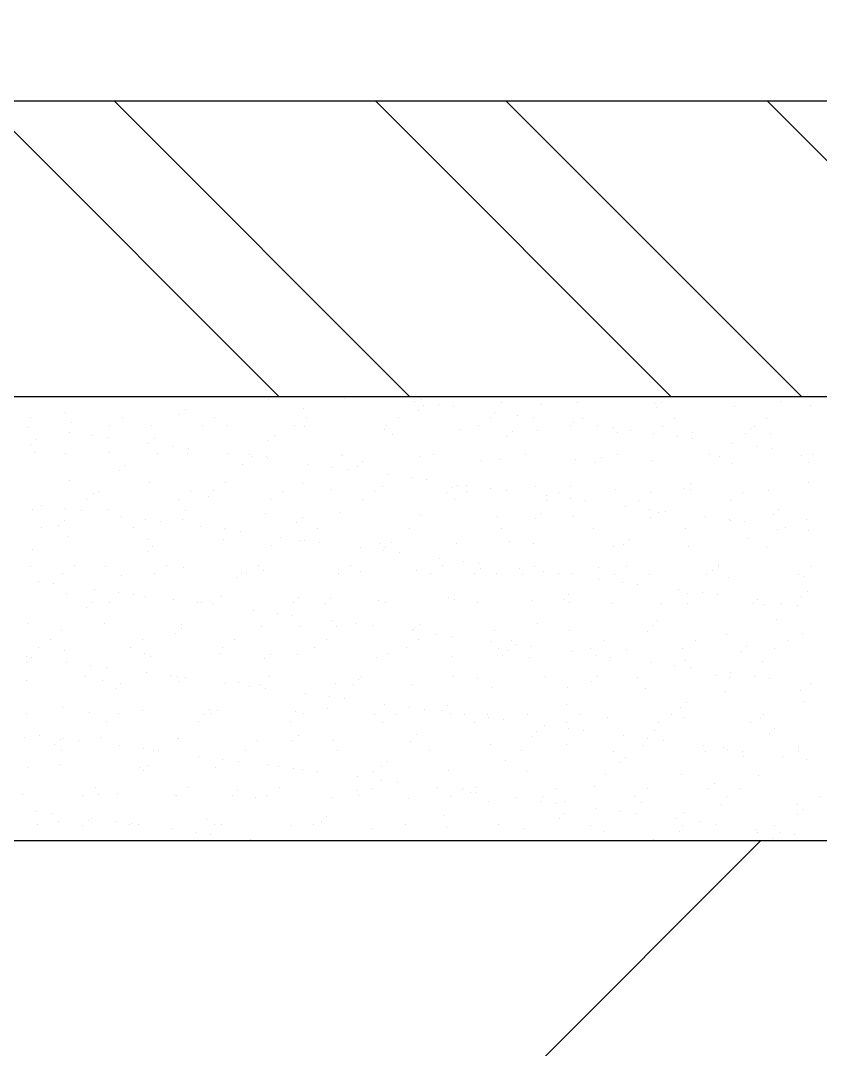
# Model space of a CAD drawing. Header units: metres. Extents: x -110103 to -108500, y -72902 to -71033.
# Drawn here: x -109534.2 to -109480.1, y -72679.2 to -72609.6 of the extents above; entities that cross this region are included whole.
import ezdxf

# ---------------------------------------------------------------- set-up
doc = ezdxf.new("R2010")
doc.units = ezdxf.units.M
for name, color, linetype in [('10', 8, 'Continuous'), ('10地线纹理填充', 8, 'Continuous'), ('15', 2, 'Continuous'), ('17', 1, 'Continuous')]:
    doc.layers.add(name, color=color, linetype=linetype)

msp = doc.modelspace()

# ---------------------------------------------------------------- hatches: boundary and pattern name
at = {"layer": '10'}
h = msp.add_hatch(dxfattribs=at)
h.set_pattern_fill('AN31C', scale=100)
h.set_pattern_definition([(45, (0, 0), (-224.5064, 224.5064), [])])
h.paths.add_polyline_path([(-109727.08, -71824.47), (-109727.08, -71691.29), (-109727.08, -71658.91), (-109881.35, -71658.91), (-109881.35, -71845.92), (-109851.35, -71863.24), (-109911.35, -71863.24), (-109881.35, -71880.56), (-109881.35, -72092.36), (-109727.08, -72092.36)])
h.paths.add_polyline_path([(-109727.08, -72192.66), (-109881.35, -72192.66), (-109881.35, -72404.46), (-109911.35, -72421.78), (-109851.35, -72421.78), (-109881.35, -72439.1), (-109881.35, -72712.73), (-109697.56, -72712.73), (-109680.24, -72742.73), (-109680.24, -72682.73), (-109662.92, -72712.73), (-109429.91, -72712.73), (-109429.91, -72665.03), (-109727.08, -72665.03), (-109727.08, -72605.11), (-109727.08, -72471.93), (-109727.08, -72437.66)])

# ---------------------------------------------------------------- linework, layer by layer
at = {"layer": '10地线纹理填充'}
for p, q in [((-109516.67, -72635.03), (-109536.67, -72615.03)), ((-109507.83, -72635.03), (-109527.83, -72615.03)), ((-109490.15, -72635.03), (-109510.15, -72615.03)), ((-109481.31, -72635.03), (-109501.31, -72615.03)), ((-109463.63, -72635.03), (-109483.63, -72615.03)), ((-109517.38, -72635.18), (-109517.38, -72635.18)), ((-109512.26, -72635.15), (-109512.26, -72635.15)), ((-109507.52, -72635.35), (-109507.52, -72635.35)), ((-109507.03, -72635.22), (-109507.03, -72635.22)), ((-109505.9, -72635.56), (-109505.9, -72635.56)), ((-109501.63, -72635.42), (-109501.63, -72635.42)), ((-109498.91, -72635.57), (-109498.91, -72635.57)), ((-109496.51, -72635.39), (-109496.51, -72635.39)), ((-109491.28, -72635.46), (-109491.28, -72635.46)), ((-109490.79, -72635.39), (-109490.79, -72635.39)), ((-109482.79, -72635.32), (-109482.79, -72635.32)), ((-109531.16, -72636.06), (-109531.16, -72636.06)), ((-109523.41, -72636.22), (-109523.41, -72636.22)), ((-109523.04, -72635.88), (-109523.04, -72635.88)), ((-109515.04, -72635.81), (-109515.04, -72635.81)), ((-109507.28, -72635.97), (-109507.28, -72635.97)), ((-109506.91, -72635.64), (-109506.91, -72635.64)), ((-109504.86, -72635.7), (-109504.86, -72635.7)), ((-109502.14, -72636.06), (-109502.14, -72636.06)), ((-109500.52, -72636.27), (-109500.52, -72636.27)), ((-109491.16, -72635.73), (-109491.16, -72635.73)), ((-109485.87, -72635.65), (-109485.87, -72635.65)), ((-109480.76, -72635.63), (-109480.76, -72635.63)), ((-109533.51, -72636.39), (-109533.51, -72636.39)), ((-109530.72, -72636.79), (-109530.72, -72636.79)), ((-109528.13, -72636.94), (-109528.13, -72636.94)), ((-109527.28, -72636.4), (-109527.28, -72636.4)), ((-109525.32, -72636.99), (-109525.32, -72636.99)), ((-109521.9, -72636.95), (-109521.9, -72636.95)), ((-109521.06, -72636.41), (-109521.06, -72636.41)), ((-109520.2, -72636.96), (-109520.2, -72636.96)), ((-109515.67, -72636.96), (-109515.67, -72636.96)), ((-109514.83, -72636.42), (-109514.83, -72636.42)), ((-109509.44, -72636.97), (-109509.44, -72636.97)), ((-109508.6, -72636.43), (-109508.6, -72636.43)), ((-109503.21, -72636.98), (-109503.21, -72636.98)), ((-109502.37, -72636.45), (-109502.37, -72636.45)), ((-109499.47, -72636.41), (-109499.47, -72636.41)), ((-109496.99, -72636.99), (-109496.99, -72636.99)), ((-109496.76, -72636.77), (-109496.76, -72636.77)), ((-109496.14, -72636.46), (-109496.14, -72636.46)), ((-109495.13, -72636.98), (-109495.13, -72636.98)), ((-109489.91, -72636.47), (-109489.91, -72636.47)), ((-109483.69, -72636.48), (-109483.69, -72636.48)), ((-109533.62, -72637.09), (-109533.62, -72637.09)), ((-109530.9, -72637.45), (-109530.9, -72637.45)), ((-109529.28, -72637.66), (-109529.28, -72637.66)), ((-109517.03, -72637.64), (-109517.03, -72637.64)), ((-109514.97, -72637.03), (-109514.97, -72637.03)), ((-109509.57, -72637.22), (-109509.57, -72637.22)), ((-109509.02, -72637.57), (-109509.02, -72637.57)), ((-109504.45, -72637.2), (-109504.45, -72637.2)), ((-109500.9, -72637.39), (-109500.9, -72637.39)), ((-109499.22, -72637.27), (-109499.22, -72637.27)), ((-109494.09, -72637.12), (-109494.09, -72637.12)), ((-109493.81, -72637.46), (-109493.81, -72637.46)), ((-109492.9, -72637.32), (-109492.9, -72637.32)), ((-109491.37, -72637.47), (-109491.37, -72637.47)), ((-109490.76, -72637.01), (-109490.76, -72637.01)), ((-109489.75, -72637.69), (-109489.75, -72637.69)), ((-109488.7, -72637.44), (-109488.7, -72637.44)), ((-109485.15, -72637.48), (-109485.15, -72637.48)), ((-109484.78, -72637.15), (-109484.78, -72637.15)), ((-109484.53, -72637.02), (-109484.53, -72637.02)), ((-109483.46, -72637.5), (-109483.46, -72637.5)), ((-109533.52, -72638.22), (-109533.52, -72638.22)), ((-109533.15, -72637.88), (-109533.15, -72637.88)), ((-109528.24, -72637.8), (-109528.24, -72637.8)), ((-109525.52, -72638.16), (-109525.52, -72638.16)), ((-109525.15, -72637.81), (-109525.15, -72637.81)), ((-109523.89, -72638.37), (-109523.89, -72638.37)), ((-109517.4, -72637.97), (-109517.4, -72637.97)), ((-109501.27, -72637.73), (-109501.27, -72637.73)), ((-109488.71, -72637.83), (-109488.71, -72637.83)), ((-109485.99, -72638.18), (-109485.99, -72638.18)), ((-109533.26, -72638.8), (-109533.26, -72638.8)), ((-109531.16, -72638.87), (-109531.16, -72638.87)), ((-109528.14, -72638.77), (-109528.14, -72638.77)), ((-109524.94, -72638.88), (-109524.94, -72638.88)), ((-109522.91, -72638.84), (-109522.91, -72638.84)), ((-109522.85, -72638.51), (-109522.85, -72638.51)), ((-109520.14, -72638.87), (-109520.14, -72638.87)), ((-109518.71, -72638.89), (-109518.71, -72638.89)), ((-109518.51, -72639.08), (-109518.51, -72639.08)), ((-109517.51, -72639.03), (-109517.51, -72639.03)), ((-109512.48, -72638.91), (-109512.48, -72638.91)), ((-109512.39, -72639.01), (-109512.39, -72639.01)), ((-109507.15, -72639.08), (-109507.15, -72639.08)), ((-109506.25, -72638.92), (-109506.25, -72638.92)), ((-109500.02, -72638.93), (-109500.02, -72638.93)), ((-109493.79, -72638.94), (-109493.79, -72638.94)), ((-109487.57, -72638.95), (-109487.57, -72638.95)), ((-109486.89, -72639.08), (-109486.89, -72639.08)), ((-109484.36, -72638.4), (-109484.36, -72638.4)), ((-109483.32, -72638.53), (-109483.32, -72638.53)), ((-109481.34, -72638.96), (-109481.34, -72638.96)), ((-109480.61, -72638.89), (-109480.61, -72638.89)), ((-109527.14, -72639.64), (-109527.14, -72639.64)), ((-109519.14, -72639.57), (-109519.14, -72639.57)), ((-109517.47, -72639.22), (-109517.47, -72639.22)), ((-109514.75, -72639.57), (-109514.75, -72639.57)), ((-109511.38, -72639.73), (-109511.38, -72639.73)), ((-109511.01, -72639.39), (-109511.01, -72639.39)), ((-109503.01, -72639.32), (-109503.01, -72639.32)), ((-109501.75, -72639.27), (-109501.75, -72639.27)), ((-109496.64, -72639.25), (-109496.64, -72639.25)), ((-109495.26, -72639.48), (-109495.26, -72639.48)), ((-109494.89, -72639.15), (-109494.89, -72639.15)), ((-109491.4, -72639.31), (-109491.4, -72639.31)), ((-109486, -72639.51), (-109486, -72639.51)), ((-109480.88, -72639.48), (-109480.88, -72639.48)), ((-109527.51, -72639.98), (-109527.51, -72639.98)), ((-109513.13, -72639.79), (-109513.13, -72639.79)), ((-109512.09, -72639.93), (-109512.09, -72639.93)), ((-109509.37, -72640.28), (-109509.37, -72640.28)), ((-109530.85, -72640.65), (-109530.85, -72640.65)), ((-109525.45, -72640.84), (-109525.45, -72640.84)), ((-109520.33, -72640.82), (-109520.33, -72640.82)), ((-109515.09, -72640.88), (-109515.09, -72640.88)), ((-109509.69, -72641.08), (-109509.69, -72641.08)), ((-109507.74, -72640.5), (-109507.74, -72640.5)), ((-109506.7, -72640.63), (-109506.7, -72640.63)), ((-109505, -72641.15), (-109505, -72641.15)), ((-109504.58, -72641.05), (-109504.58, -72641.05)), ((-109503.99, -72640.99), (-109503.99, -72640.99)), ((-109499.34, -72641.12), (-109499.34, -72641.12)), ((-109497, -72641.08), (-109497, -72641.08)), ((-109488.88, -72640.9), (-109488.88, -72640.9)), ((-109480.88, -72640.83), (-109480.88, -72640.83)), ((-109529.25, -72641.57), (-109529.25, -72641.57)), ((-109528.9, -72641.41), (-109528.9, -72641.41)), ((-109522.67, -72641.42), (-109522.67, -72641.42)), ((-109521.49, -72641.73), (-109521.49, -72641.73)), ((-109521.13, -72641.39), (-109521.13, -72641.39)), ((-109516.44, -72641.43), (-109516.44, -72641.43)), ((-109513.12, -72641.32), (-109513.12, -72641.32)), ((-109510.21, -72641.44), (-109510.21, -72641.44)), ((-109505.37, -72641.48), (-109505.37, -72641.48)), ((-109503.99, -72641.45), (-109503.99, -72641.45)), ((-109502.36, -72641.21), (-109502.36, -72641.21)), ((-109501.32, -72641.34), (-109501.32, -72641.34)), ((-109498.6, -72641.7), (-109498.6, -72641.7)), ((-109497.76, -72641.46), (-109497.76, -72641.46)), ((-109493.94, -72641.31), (-109493.94, -72641.31)), ((-109491.53, -72641.48), (-109491.53, -72641.48)), ((-109489.25, -72641.24), (-109489.25, -72641.24)), ((-109488.82, -72641.29), (-109488.82, -72641.29)), ((-109485.3, -72641.49), (-109485.3, -72641.49)), ((-109483.59, -72641.36), (-109483.59, -72641.36)), ((-109532.75, -72642.38), (-109532.75, -72642.38)), ((-109529.74, -72641.95), (-109529.74, -72641.95)), ((-109523.51, -72641.96), (-109523.51, -72641.96)), ((-109517.29, -72641.97), (-109517.29, -72641.97)), ((-109511.06, -72641.98), (-109511.06, -72641.98)), ((-109504.83, -72641.99), (-109504.83, -72641.99)), ((-109498.6, -72642), (-109498.6, -72642)), ((-109496.98, -72641.91), (-109496.98, -72641.91)), ((-109495.93, -72642.05), (-109495.93, -72642.05)), ((-109493.22, -72642.41), (-109493.22, -72642.41)), ((-109492.37, -72642.01), (-109492.37, -72642.01)), ((-109486.14, -72642.02), (-109486.14, -72642.02)), ((-109533.39, -72642.65), (-109533.39, -72642.65)), ((-109531.12, -72642.6), (-109531.12, -72642.6)), ((-109530.08, -72642.74), (-109530.08, -72642.74)), ((-109528.27, -72642.63), (-109528.27, -72642.63)), ((-109527.36, -72643.09), (-109527.36, -72643.09)), ((-109523.03, -72642.69), (-109523.03, -72642.69)), ((-109517.63, -72642.89), (-109517.63, -72642.89)), ((-109515.11, -72643.15), (-109515.11, -72643.15)), ((-109512.52, -72642.86), (-109512.52, -72642.86)), ((-109507.28, -72642.93), (-109507.28, -72642.93)), ((-109507.11, -72643.08), (-109507.11, -72643.08)), ((-109501.88, -72643.12), (-109501.88, -72643.12)), ((-109499.36, -72643.24), (-109499.36, -72643.24)), ((-109498.99, -72642.9), (-109498.99, -72642.9)), ((-109496.76, -72643.1), (-109496.76, -72643.1)), ((-109491.59, -72642.62), (-109491.59, -72642.62)), ((-109491.53, -72643.17), (-109491.53, -72643.17)), ((-109490.99, -72642.83), (-109490.99, -72642.83)), ((-109490.55, -72642.76), (-109490.55, -72642.76)), ((-109487.83, -72643.12), (-109487.83, -72643.12)), ((-109483.23, -72642.99), (-109483.23, -72642.99)), ((-109482.87, -72642.66), (-109482.87, -72642.66)), ((-109532.78, -72643.88), (-109532.78, -72643.88)), ((-109531.61, -72643.73), (-109531.61, -72643.73)), ((-109531.24, -72643.39), (-109531.24, -72643.39)), ((-109526.55, -72643.89), (-109526.55, -72643.89)), ((-109525.74, -72643.31), (-109525.74, -72643.31)), ((-109524.7, -72643.44), (-109524.7, -72643.44)), ((-109523.23, -72643.32), (-109523.23, -72643.32)), ((-109521.98, -72643.8), (-109521.98, -72643.8)), ((-109520.32, -72643.9), (-109520.32, -72643.9)), ((-109515.48, -72643.49), (-109515.48, -72643.49)), ((-109514.09, -72643.91), (-109514.09, -72643.91)), ((-109507.87, -72643.93), (-109507.87, -72643.93)), ((-109501.64, -72643.94), (-109501.64, -72643.94)), ((-109495.41, -72643.95), (-109495.41, -72643.95)), ((-109486.21, -72643.33), (-109486.21, -72643.33)), ((-109486.13, -72643.36), (-109486.13, -72643.36)), ((-109485.17, -72643.47), (-109485.17, -72643.47)), ((-109482.45, -72643.83), (-109482.45, -72643.83)), ((-109481.01, -72643.34), (-109481.01, -72643.34)), ((-109530.97, -72644.5), (-109530.97, -72644.5)), ((-109520.35, -72644.02), (-109520.35, -72644.02)), ((-109519.31, -72644.15), (-109519.31, -72644.15)), ((-109516.6, -72644.51), (-109516.6, -72644.51)), ((-109489.18, -72643.96), (-109489.18, -72643.96)), ((-109484.97, -72644.59), (-109484.97, -72644.59)), ((-109482.95, -72643.97), (-109482.95, -72643.97)), ((-109480.83, -72644.04), (-109480.83, -72644.04)), ((-109533.35, -72645.33), (-109533.35, -72645.33)), ((-109525.57, -72644.69), (-109525.57, -72644.69)), ((-109525.23, -72645.15), (-109525.23, -72645.15)), ((-109520.46, -72644.67), (-109520.46, -72644.67)), ((-109517.22, -72645.08), (-109517.22, -72645.08)), ((-109515.22, -72644.74), (-109515.22, -72644.74)), ((-109514.97, -72644.72), (-109514.97, -72644.72)), ((-109513.93, -72644.86), (-109513.93, -72644.86)), ((-109511.21, -72645.22), (-109511.21, -72645.22)), ((-109509.82, -72644.93), (-109509.82, -72644.93)), ((-109509.47, -72645.24), (-109509.47, -72645.24)), ((-109509.1, -72644.9), (-109509.1, -72644.9)), ((-109504.7, -72644.91), (-109504.7, -72644.91)), ((-109501.1, -72644.83), (-109501.1, -72644.83)), ((-109499.47, -72644.97), (-109499.47, -72644.97)), ((-109494.07, -72645.17), (-109494.07, -72645.17)), ((-109493.35, -72645), (-109493.35, -72645)), ((-109492.98, -72644.66), (-109492.98, -72644.66)), ((-109488.95, -72645.14), (-109488.95, -72645.14)), ((-109483.71, -72645.21), (-109483.71, -72645.21)), ((-109525.59, -72645.49), (-109525.59, -72645.49)), ((-109509.59, -72645.43), (-109509.59, -72645.43)), ((-109508.55, -72645.57), (-109508.55, -72645.57)), ((-109505.83, -72645.93), (-109505.83, -72645.93)), ((-109533.51, -72646.5), (-109533.51, -72646.5)), ((-109530.51, -72646.42), (-109530.51, -72646.42)), ((-109528.4, -72646.48), (-109528.4, -72646.48)), ((-109524.29, -72646.43), (-109524.29, -72646.43)), ((-109523.16, -72646.55), (-109523.16, -72646.55)), ((-109518.06, -72646.44), (-109518.06, -72646.44)), ((-109517.76, -72646.74), (-109517.76, -72646.74)), ((-109512.64, -72646.72), (-109512.64, -72646.72)), ((-109511.83, -72646.45), (-109511.83, -72646.45)), ((-109505.6, -72646.46), (-109505.6, -72646.46)), ((-109504.2, -72646.14), (-109504.2, -72646.14)), ((-109503.16, -72646.28), (-109503.16, -72646.28)), ((-109503.09, -72646.66), (-109503.09, -72646.66)), ((-109500.45, -72646.64), (-109500.45, -72646.64)), ((-109499.37, -72646.47), (-109499.37, -72646.47)), ((-109495.09, -72646.59), (-109495.09, -72646.59)), ((-109493.15, -72646.48), (-109493.15, -72646.48)), ((-109486.97, -72646.41), (-109486.97, -72646.41)), ((-109486.92, -72646.5), (-109486.92, -72646.5)), ((-109480.69, -72646.51), (-109480.69, -72646.51)), ((-109531.36, -72646.95), (-109531.36, -72646.95)), ((-109527.33, -72647.08), (-109527.33, -72647.08)), ((-109525.13, -72646.97), (-109525.13, -72646.97)), ((-109519.58, -72647.24), (-109519.58, -72647.24)), ((-109519.21, -72646.9), (-109519.21, -72646.9)), ((-109518.9, -72646.98), (-109518.9, -72646.98)), ((-109512.67, -72646.99), (-109512.67, -72646.99)), ((-109511.21, -72646.84), (-109511.21, -72646.84)), ((-109507.41, -72646.78), (-109507.41, -72646.78)), ((-109506.45, -72647), (-109506.45, -72647)), ((-109503.46, -72647), (-109503.46, -72647)), ((-109502, -72646.98), (-109502, -72646.98)), ((-109500.22, -72647.01), (-109500.22, -72647.01)), ((-109498.82, -72646.85), (-109498.82, -72646.85)), ((-109497.78, -72646.99), (-109497.78, -72646.99)), ((-109496.89, -72646.95), (-109496.89, -72646.95)), ((-109495.06, -72647.35), (-109495.06, -72647.35)), ((-109493.99, -72647.02), (-109493.99, -72647.02)), ((-109491.65, -72647.02), (-109491.65, -72647.02)), ((-109487.76, -72647.03), (-109487.76, -72647.03)), ((-109487.33, -72646.75), (-109487.33, -72646.75)), ((-109486.25, -72647.21), (-109486.25, -72647.21)), ((-109481.53, -72647.04), (-109481.53, -72647.04)), ((-109481.14, -72647.19), (-109481.14, -72647.19)), ((-109532.97, -72647.53), (-109532.97, -72647.53)), ((-109531.92, -72647.67), (-109531.92, -72647.67)), ((-109529.21, -72648.03), (-109529.21, -72648.03)), ((-109493.44, -72647.56), (-109493.44, -72647.56)), ((-109492.4, -72647.7), (-109492.4, -72647.7)), ((-109489.68, -72648.05), (-109489.68, -72648.05)), ((-109531.1, -72648.35), (-109531.1, -72648.35)), ((-109527.58, -72648.24), (-109527.58, -72648.24)), ((-109526.54, -72648.38), (-109526.54, -72648.38)), ((-109525.7, -72648.55), (-109525.7, -72648.55)), ((-109523.82, -72648.74), (-109523.82, -72648.74)), ((-109520.58, -72648.52), (-109520.58, -72648.52)), ((-109515.35, -72648.59), (-109515.35, -72648.59)), ((-109513.2, -72648.66), (-109513.2, -72648.66)), ((-109509.94, -72648.79), (-109509.94, -72648.79)), ((-109505.2, -72648.59), (-109505.2, -72648.59)), ((-109504.83, -72648.76), (-109504.83, -72648.76)), ((-109497.45, -72648.75), (-109497.45, -72648.75)), ((-109497.08, -72648.41), (-109497.08, -72648.41)), ((-109489.07, -72648.35), (-109489.07, -72648.35)), ((-109488.05, -72648.27), (-109488.05, -72648.27)), ((-109487.01, -72648.41), (-109487.01, -72648.41)), ((-109484.3, -72648.76), (-109484.3, -72648.76)), ((-109481.32, -72648.51), (-109481.32, -72648.51)), ((-109480.95, -72648.17), (-109480.95, -72648.17)), ((-109529.69, -72649.24), (-109529.69, -72649.24)), ((-109529.32, -72648.91), (-109529.32, -72648.91)), ((-109528.17, -72648.9), (-109528.17, -72648.9)), ((-109522.2, -72648.95), (-109522.2, -72648.95)), ((-109521.94, -72648.91), (-109521.94, -72648.91)), ((-109521.32, -72648.84), (-109521.32, -72648.84)), ((-109521.16, -72649.09), (-109521.16, -72649.09)), ((-109518.44, -72649.45), (-109518.44, -72649.45)), ((-109515.71, -72648.92), (-109515.71, -72648.92)), ((-109513.57, -72649), (-109513.57, -72649)), ((-109509.48, -72648.93), (-109509.48, -72648.93)), ((-109503.25, -72648.94), (-109503.25, -72648.94)), ((-109499.59, -72648.83), (-109499.59, -72648.83)), ((-109497.02, -72648.96), (-109497.02, -72648.96)), ((-109494.19, -72649.02), (-109494.19, -72649.02)), ((-109490.8, -72648.97), (-109490.8, -72648.97)), ((-109489.08, -72649), (-109489.08, -72649)), ((-109484.57, -72648.98), (-109484.57, -72648.98)), ((-109483.84, -72649.06), (-109483.84, -72649.06)), ((-109482.67, -72648.98), (-109482.67, -72648.98)), ((-109481.63, -72649.11), (-109481.63, -72649.11)), ((-109516.81, -72649.66), (-109516.81, -72649.66)), ((-109515.77, -72649.8), (-109515.77, -72649.8)), ((-109513.06, -72650.15), (-109513.06, -72650.15)), ((-109491.06, -72650.17), (-109491.06, -72650.17)), ((-109483.06, -72650.1), (-109483.06, -72650.1)), ((-109533.64, -72650.36), (-109533.64, -72650.36)), ((-109531.43, -72650.84), (-109531.43, -72650.84)), ((-109528.52, -72650.33), (-109528.52, -72650.33)), ((-109523.31, -72650.66), (-109523.31, -72650.66)), ((-109523.29, -72650.4), (-109523.29, -72650.4)), ((-109517.88, -72650.59), (-109517.88, -72650.59)), ((-109515.31, -72650.59), (-109515.31, -72650.59)), ((-109512.77, -72650.57), (-109512.77, -72650.57)), ((-109511.43, -72650.37), (-109511.43, -72650.37)), ((-109510.39, -72650.51), (-109510.39, -72650.51)), ((-109507.67, -72650.86), (-109507.67, -72650.86)), ((-109507.56, -72650.75), (-109507.56, -72650.75)), ((-109507.53, -72650.64), (-109507.53, -72650.64)), ((-109507.19, -72650.42), (-109507.19, -72650.42)), ((-109502.13, -72650.83), (-109502.13, -72650.83)), ((-109499.19, -72650.35), (-109499.19, -72650.35)), ((-109497.01, -72650.81), (-109497.01, -72650.81)), ((-109491.78, -72650.87), (-109491.78, -72650.87)), ((-109491.43, -72650.51), (-109491.43, -72650.51)), ((-109532.13, -72651.42), (-109532.13, -72651.42)), ((-109525.9, -72651.44), (-109525.9, -72651.44)), ((-109523.68, -72651), (-109523.68, -72651)), ((-109519.67, -72651.45), (-109519.67, -72651.45)), ((-109513.45, -72651.46), (-109513.45, -72651.46)), ((-109507.22, -72651.47), (-109507.22, -72651.47)), ((-109506.05, -72651.08), (-109506.05, -72651.08)), ((-109505.01, -72651.21), (-109505.01, -72651.21)), ((-109502.29, -72651.57), (-109502.29, -72651.57)), ((-109500.99, -72651.48), (-109500.99, -72651.48)), ((-109494.76, -72651.49), (-109494.76, -72651.49)), ((-109488.53, -72651.5), (-109488.53, -72651.5)), ((-109486.38, -72651.07), (-109486.38, -72651.07)), ((-109482.3, -72651.52), (-109482.3, -72651.52)), ((-109481.26, -72651.04), (-109481.26, -72651.04)), ((-109532.97, -72651.96), (-109532.97, -72651.96)), ((-109531.23, -72652.21), (-109531.23, -72652.21)), ((-109526.75, -72651.97), (-109526.75, -72651.97)), ((-109520.52, -72651.98), (-109520.52, -72651.98)), ((-109514.29, -72652), (-109514.29, -72652)), ((-109508.06, -72652.01), (-109508.06, -72652.01)), ((-109501.83, -72652.02), (-109501.83, -72652.02)), ((-109501.18, -72652.17), (-109501.18, -72652.17)), ((-109500.66, -72651.79), (-109500.66, -72651.79)), ((-109499.62, -72651.92), (-109499.62, -72651.92)), ((-109496.91, -72652.28), (-109496.91, -72652.28)), ((-109495.6, -72652.03), (-109495.6, -72652.03)), ((-109493.17, -72652.1), (-109493.17, -72652.1)), ((-109489.38, -72652.04), (-109489.38, -72652.04)), ((-109485.42, -72652.26), (-109485.42, -72652.26)), ((-109485.05, -72651.92), (-109485.05, -72651.92)), ((-109483.15, -72652.05), (-109483.15, -72652.05)), ((-109533.79, -72653), (-109533.79, -72653)), ((-109533.77, -72652.61), (-109533.77, -72652.61)), ((-109533.42, -72652.66), (-109533.42, -72652.66)), ((-109531.05, -72652.96), (-109531.05, -72652.96)), ((-109525.82, -72652.4), (-109525.82, -72652.4)), ((-109525.42, -72652.59), (-109525.42, -72652.59)), ((-109520.71, -72652.38), (-109520.71, -72652.38)), ((-109517.67, -72652.75), (-109517.67, -72652.75)), ((-109517.3, -72652.42), (-109517.3, -72652.42)), ((-109515.47, -72652.44), (-109515.47, -72652.44)), ((-109510.07, -72652.64), (-109510.07, -72652.64)), ((-109509.3, -72652.35), (-109509.3, -72652.35)), ((-109504.95, -72652.61), (-109504.95, -72652.61)), ((-109501.54, -72652.51), (-109501.54, -72652.51)), ((-109499.72, -72652.68), (-109499.72, -72652.68)), ((-109495.28, -72652.49), (-109495.28, -72652.49)), ((-109494.32, -72652.88), (-109494.32, -72652.88)), ((-109494.24, -72652.63), (-109494.24, -72652.63)), ((-109491.52, -72652.99), (-109491.52, -72652.99)), ((-109489.2, -72652.85), (-109489.2, -72652.85)), ((-109483.97, -72652.92), (-109483.97, -72652.92)), ((-109529.43, -72653.18), (-109529.43, -72653.18)), ((-109528.38, -72653.31), (-109528.38, -72653.31)), ((-109525.67, -72653.67), (-109525.67, -72653.67)), ((-109489.9, -72653.2), (-109489.9, -72653.2)), ((-109488.86, -72653.34), (-109488.86, -72653.34)), ((-109486.14, -72653.7), (-109486.14, -72653.7)), ((-109533.76, -72654.21), (-109533.76, -72654.21)), ((-109529.78, -72653.91), (-109529.78, -72653.91)), ((-109528.65, -72654.19), (-109528.65, -72654.19)), ((-109524.04, -72653.89), (-109524.04, -72653.89)), ((-109523.55, -72653.92), (-109523.55, -72653.92)), ((-109523.41, -72654.25), (-109523.41, -72654.25)), ((-109523, -72654.02), (-109523, -72654.02)), ((-109520.28, -72654.38), (-109520.28, -72654.38)), ((-109519.41, -72654.35), (-109519.41, -72654.35)), ((-109517.32, -72653.93), (-109517.32, -72653.93)), ((-109511.29, -72654.17), (-109511.29, -72654.17)), ((-109511.1, -72653.94), (-109511.1, -72653.94)), ((-109504.87, -72653.95), (-109504.87, -72653.95)), ((-109503.28, -72654.1), (-109503.28, -72654.1)), ((-109498.64, -72653.96), (-109498.64, -72653.96)), ((-109495.53, -72654.26), (-109495.53, -72654.26)), ((-109495.16, -72653.93), (-109495.16, -72653.93)), ((-109492.41, -72653.98), (-109492.41, -72653.98)), ((-109487.16, -72653.86), (-109487.16, -72653.86)), ((-109486.18, -72653.99), (-109486.18, -72653.99)), ((-109484.51, -72653.91), (-109484.51, -72653.91)), ((-109483.47, -72654.05), (-109483.47, -72654.05)), ((-109527.78, -72654.75), (-109527.78, -72654.75)), ((-109527.41, -72654.42), (-109527.41, -72654.42)), ((-109518.66, -72654.6), (-109518.66, -72654.6)), ((-109518.01, -72654.45), (-109518.01, -72654.45)), ((-109517.62, -72654.73), (-109517.62, -72654.73)), ((-109514.9, -72655.09), (-109514.9, -72655.09)), ((-109512.89, -72654.42), (-109512.89, -72654.42)), ((-109511.66, -72654.51), (-109511.66, -72654.51)), ((-109507.66, -72654.49), (-109507.66, -72654.49)), ((-109502.26, -72654.68), (-109502.26, -72654.68)), ((-109497.14, -72654.66), (-109497.14, -72654.66)), ((-109491.91, -72654.73), (-109491.91, -72654.73)), ((-109486.5, -72654.92), (-109486.5, -72654.92)), ((-109481.39, -72654.9), (-109481.39, -72654.9)), ((-109480.76, -72654.41), (-109480.76, -72654.41)), ((-109513.27, -72655.3), (-109513.27, -72655.3)), ((-109512.23, -72655.44), (-109512.23, -72655.44)), ((-109489.15, -72655.68), (-109489.15, -72655.68)), ((-109481.15, -72655.61), (-109481.15, -72655.61)), ((-109533.75, -72656.43), (-109533.75, -72656.43)), ((-109531.35, -72656.06), (-109531.35, -72656.06)), ((-109529.52, -72656.35), (-109529.52, -72656.35)), ((-109527.52, -72656.44), (-109527.52, -72656.44)), ((-109525.95, -72656.26), (-109525.95, -72656.26)), ((-109521.4, -72656.17), (-109521.4, -72656.17)), ((-109521.29, -72656.46), (-109521.29, -72656.46)), ((-109520.83, -72656.23), (-109520.83, -72656.23)), ((-109515.6, -72656.3), (-109515.6, -72656.3)), ((-109515.06, -72656.47), (-109515.06, -72656.47)), ((-109513.4, -72656.1), (-109513.4, -72656.1)), ((-109509.52, -72655.8), (-109509.52, -72655.8)), ((-109508.83, -72656.48), (-109508.83, -72656.48)), ((-109507.89, -72656.01), (-109507.89, -72656.01)), ((-109506.85, -72656.15), (-109506.85, -72656.15)), ((-109505.64, -72656.26), (-109505.64, -72656.26)), ((-109505.28, -72655.93), (-109505.28, -72655.93)), ((-109505.08, -72656.47), (-109505.08, -72656.47)), ((-109497.27, -72655.86), (-109497.27, -72655.86)), ((-109489.52, -72656.02), (-109489.52, -72656.02)), ((-109528.36, -72656.98), (-109528.36, -72656.98)), ((-109522.13, -72656.99), (-109522.13, -72656.99)), ((-109521.77, -72656.51), (-109521.77, -72656.51)), ((-109515.9, -72657), (-109515.9, -72657)), ((-109510.2, -72656.49), (-109510.2, -72656.49)), ((-109509.68, -72657.02), (-109509.68, -72657.02)), ((-109504.13, -72656.51), (-109504.13, -72656.51)), ((-109503.45, -72657.03), (-109503.45, -72657.03)), ((-109502.6, -72656.49), (-109502.6, -72656.49)), ((-109502.51, -72656.72), (-109502.51, -72656.72)), ((-109501.47, -72656.86), (-109501.47, -72656.86)), ((-109499.85, -72656.53), (-109499.85, -72656.53)), ((-109497.22, -72657.04), (-109497.22, -72657.04)), ((-109496.38, -72656.5), (-109496.38, -72656.5)), ((-109494.44, -72656.73), (-109494.44, -72656.73)), ((-109490.99, -72657.05), (-109490.99, -72657.05)), ((-109490.15, -72656.51), (-109490.15, -72656.51)), ((-109489.33, -72656.7), (-109489.33, -72656.7)), ((-109484.76, -72657.06), (-109484.76, -72657.06)), ((-109484.09, -72656.77), (-109484.09, -72656.77)), ((-109483.92, -72656.52), (-109483.92, -72656.52)), ((-109507.38, -72657.86), (-109507.38, -72657.86)), ((-109499.26, -72657.68), (-109499.26, -72657.68)), ((-109498.75, -72657.22), (-109498.75, -72657.22)), ((-109497.12, -72657.43), (-109497.12, -72657.43)), ((-109496.08, -72657.57), (-109496.08, -72657.57)), ((-109491.26, -72657.61), (-109491.26, -72657.61)), ((-109483.51, -72657.77), (-109483.51, -72657.77)), ((-109483.14, -72657.44), (-109483.14, -72657.44)), ((-109533.89, -72658.06), (-109533.89, -72658.06)), ((-109532.9, -72657.9), (-109532.9, -72657.9)), ((-109531.88, -72658.51), (-109531.88, -72658.51)), ((-109531.51, -72658.17), (-109531.51, -72658.17)), ((-109531.27, -72658.11), (-109531.27, -72658.11)), ((-109530.23, -72658.25), (-109530.23, -72658.25)), ((-109528.77, -72658.04), (-109528.77, -72658.04)), ((-109523.54, -72658.11), (-109523.54, -72658.11)), ((-109523.51, -72658.1), (-109523.51, -72658.1)), ((-109518.14, -72658.3), (-109518.14, -72658.3)), ((-109515.76, -72658.27), (-109515.76, -72658.27)), ((-109515.39, -72657.93), (-109515.39, -72657.93)), ((-109513.02, -72658.28), (-109513.02, -72658.28)), ((-109507.78, -72658.34), (-109507.78, -72658.34)), ((-109502.38, -72658.54), (-109502.38, -72658.54)), ((-109499.63, -72658.02), (-109499.63, -72658.02)), ((-109497.27, -72658.51), (-109497.27, -72658.51)), ((-109493.37, -72657.93), (-109493.37, -72657.93)), ((-109491.74, -72658.14), (-109491.74, -72658.14)), ((-109490.7, -72658.28), (-109490.7, -72658.28)), ((-109531.4, -72658.92), (-109531.4, -72658.92)), ((-109527.51, -72658.61), (-109527.51, -72658.61)), ((-109525.89, -72658.82), (-109525.89, -72658.82)), ((-109525.17, -72658.93), (-109525.17, -72658.93)), ((-109524.85, -72658.96), (-109524.85, -72658.96)), ((-109518.94, -72658.94), (-109518.94, -72658.94)), ((-109512.71, -72658.95), (-109512.71, -72658.95)), ((-109506.48, -72658.96), (-109506.48, -72658.96)), ((-109500.26, -72658.97), (-109500.26, -72658.97)), ((-109494.03, -72658.98), (-109494.03, -72658.98)), ((-109492.03, -72658.58), (-109492.03, -72658.58)), ((-109487.98, -72658.63), (-109487.98, -72658.63)), ((-109487.8, -72659), (-109487.8, -72659)), ((-109486.63, -72658.77), (-109486.63, -72658.77)), ((-109486.36, -72658.85), (-109486.36, -72658.85)), ((-109485.32, -72658.98), (-109485.32, -72658.98)), ((-109481.57, -72659.01), (-109481.57, -72659.01)), ((-109481.51, -72658.75), (-109481.51, -72658.75)), ((-109531.48, -72659.91), (-109531.48, -72659.91)), ((-109525.5, -72659.93), (-109525.5, -72659.93)), ((-109522.13, -72659.32), (-109522.13, -72659.32)), ((-109520.5, -72659.53), (-109520.5, -72659.53)), ((-109519.46, -72659.67), (-109519.46, -72659.67)), ((-109517.5, -72659.86), (-109517.5, -72659.86)), ((-109509.37, -72659.68), (-109509.37, -72659.68)), ((-109501.37, -72659.61), (-109501.37, -72659.61)), ((-109493.62, -72659.78), (-109493.62, -72659.78)), ((-109493.25, -72659.44), (-109493.25, -72659.44)), ((-109485.25, -72659.37), (-109485.25, -72659.37)), ((-109482.6, -72659.34), (-109482.6, -72659.34)), ((-109480.97, -72659.56), (-109480.97, -72659.56)), ((-109533.62, -72660.11), (-109533.62, -72660.11)), ((-109526.08, -72660.11), (-109526.08, -72660.11)), ((-109525.87, -72660.27), (-109525.87, -72660.27)), ((-109520.96, -72660.08), (-109520.96, -72660.08)), ((-109516.74, -72660.03), (-109516.74, -72660.03)), ((-109515.72, -72660.15), (-109515.72, -72660.15)), ((-109515.12, -72660.24), (-109515.12, -72660.24)), ((-109514.08, -72660.38), (-109514.08, -72660.38)), ((-109510.32, -72660.35), (-109510.32, -72660.35)), ((-109509.74, -72660.02), (-109509.74, -72660.02)), ((-109505.21, -72660.32), (-109505.21, -72660.32)), ((-109499.97, -72660.39), (-109499.97, -72660.39)), ((-109494.57, -72660.58), (-109494.57, -72660.58)), ((-109489.45, -72660.56), (-109489.45, -72660.56)), ((-109484.22, -72660.63), (-109484.22, -72660.63)), ((-109511.36, -72660.73), (-109511.36, -72660.73)), ((-109509.74, -72660.95), (-109509.74, -72660.95)), ((-109508.69, -72661.09), (-109508.69, -72661.09)), ((-109487.24, -72661.19), (-109487.24, -72661.19)), ((-109534.02, -72661.92), (-109534.02, -72661.92)), ((-109529.98, -72661.99), (-109529.98, -72661.99)), ((-109529.13, -72661.45), (-109529.13, -72661.45)), ((-109528.9, -72661.89), (-109528.9, -72661.89)), ((-109527.61, -72661.86), (-109527.61, -72661.86)), ((-109523.75, -72662), (-109523.75, -72662)), ((-109523.66, -72661.96), (-109523.66, -72661.96)), ((-109522.9, -72661.46), (-109522.9, -72661.46)), ((-109519.85, -72662.02), (-109519.85, -72662.02)), ((-109519.49, -72661.68), (-109519.49, -72661.68)), ((-109517.52, -72662.01), (-109517.52, -72662.01)), ((-109516.68, -72661.48), (-109516.68, -72661.48)), ((-109511.48, -72661.62), (-109511.48, -72661.62)), ((-109511.29, -72662.02), (-109511.29, -72662.02)), ((-109510.45, -72661.49), (-109510.45, -72661.49)), ((-109505.98, -72661.44), (-109505.98, -72661.44)), ((-109505.06, -72662.04), (-109505.06, -72662.04)), ((-109504.35, -72661.66), (-109504.35, -72661.66)), ((-109504.22, -72661.5), (-109504.22, -72661.5)), ((-109503.73, -72661.78), (-109503.73, -72661.78)), ((-109503.36, -72661.44), (-109503.36, -72661.44)), ((-109503.31, -72661.79), (-109503.31, -72661.79)), ((-109498.83, -72662.05), (-109498.83, -72662.05)), ((-109497.99, -72661.51), (-109497.99, -72661.51)), ((-109495.36, -72661.37), (-109495.36, -72661.37)), ((-109491.76, -72661.52), (-109491.76, -72661.52)), ((-109487.61, -72661.53), (-109487.61, -72661.53)), ((-109485.53, -72661.53), (-109485.53, -72661.53)), ((-109518.26, -72662.15), (-109518.26, -72662.15)), ((-109513.15, -72662.13), (-109513.15, -72662.13)), ((-109507.91, -72662.2), (-109507.91, -72662.2)), ((-109502.51, -72662.39), (-109502.51, -72662.39)), ((-109500.59, -72662.15), (-109500.59, -72662.15)), ((-109498.97, -72662.37), (-109498.97, -72662.37)), ((-109497.93, -72662.5), (-109497.93, -72662.5)), ((-109497.39, -72662.37), (-109497.39, -72662.37)), ((-109492.61, -72662.06), (-109492.61, -72662.06)), ((-109492.16, -72662.43), (-109492.16, -72662.43)), ((-109486.76, -72662.63), (-109486.76, -72662.63)), ((-109486.38, -72662.07), (-109486.38, -72662.07)), ((-109481.64, -72662.6), (-109481.64, -72662.6)), ((-109480.15, -72662.08), (-109480.15, -72662.08)), ((-109533.11, -72663.05), (-109533.11, -72663.05)), ((-109532.07, -72663.19), (-109532.07, -72663.19)), ((-109513.47, -72663.44), (-109513.47, -72663.44)), ((-109505.47, -72663.37), (-109505.47, -72663.37)), ((-109497.35, -72663.19), (-109497.35, -72663.19)), ((-109495.21, -72662.86), (-109495.21, -72662.86)), ((-109493.58, -72663.07), (-109493.58, -72663.07)), ((-109492.54, -72663.21), (-109492.54, -72663.21)), ((-109489.35, -72663.12), (-109489.35, -72663.12)), ((-109481.59, -72663.29), (-109481.59, -72663.29)), ((-109481.23, -72662.95), (-109481.23, -72662.95)), ((-109533.01, -72663.92), (-109533.01, -72663.92)), ((-109531.6, -72663.77), (-109531.6, -72663.77)), ((-109529.97, -72664.02), (-109529.97, -72664.02)), ((-109529.6, -72663.68), (-109529.6, -72663.68)), ((-109529.36, -72663.54), (-109529.36, -72663.54)), ((-109527.73, -72663.76), (-109527.73, -72663.76)), ((-109526.78, -72663.94), (-109526.78, -72663.94)), ((-109526.69, -72663.89), (-109526.69, -72663.89)), ((-109526.2, -72663.96), (-109526.2, -72663.96)), ((-109521.59, -72663.62), (-109521.59, -72663.62)), ((-109521.09, -72663.94), (-109521.09, -72663.94)), ((-109520.56, -72663.95), (-109520.56, -72663.95)), ((-109515.85, -72664.01), (-109515.85, -72664.01)), ((-109514.33, -72663.96), (-109514.33, -72663.96)), ((-109513.84, -72663.78), (-109513.84, -72663.78)), ((-109508.1, -72663.97), (-109508.1, -72663.97)), ((-109501.87, -72663.98), (-109501.87, -72663.98)), ((-109497.72, -72663.53), (-109497.72, -72663.53)), ((-109495.64, -72663.99), (-109495.64, -72663.99)), ((-109489.83, -72663.57), (-109489.83, -72663.57)), ((-109489.41, -72664), (-109489.41, -72664)), ((-109488.2, -72663.78), (-109488.2, -72663.78)), ((-109487.16, -72663.92), (-109487.16, -72663.92)), ((-109483.19, -72664.01), (-109483.19, -72664.01)), ((-109523.97, -72664.25), (-109523.97, -72664.25)), ((-109522.35, -72664.47), (-109522.35, -72664.47)), ((-109521.31, -72664.6), (-109521.31, -72664.6)), ((-109510.45, -72664.2), (-109510.45, -72664.2)), ((-109505.33, -72664.18), (-109505.33, -72664.18)), ((-109500.1, -72664.24), (-109500.1, -72664.24)), ((-109494.7, -72664.44), (-109494.7, -72664.44)), ((-109489.58, -72664.41), (-109489.58, -72664.41)), ((-109484.44, -72664.28), (-109484.44, -72664.28)), ((-109484.34, -72664.48), (-109484.34, -72664.48)), ((-109482.82, -72664.49), (-109482.82, -72664.49)), ((-109481.78, -72664.63), (-109481.78, -72664.63)), ((-109518.59, -72664.96), (-109518.59, -72664.96)), ((-109491.34, -72664.95), (-109491.34, -72664.95)), ((-109483.33, -72664.88), (-109483.33, -72664.88))]:
    msp.add_line(p, q, dxfattribs=at)
at = {"layer": '15'}
for p, q in [((-109429.91, -72615.03), (-109609.08, -72615.03)), ((-109429.91, -72635.03), (-109609.08, -72635.03))]:
    msp.add_line(p, q, dxfattribs=at)
at = {"layer": '17'}
msp.add_line((-109727.08, -72665.03), (-109429.91, -72665.03), dxfattribs=at)

doc.saveas('drawing.dxf')
